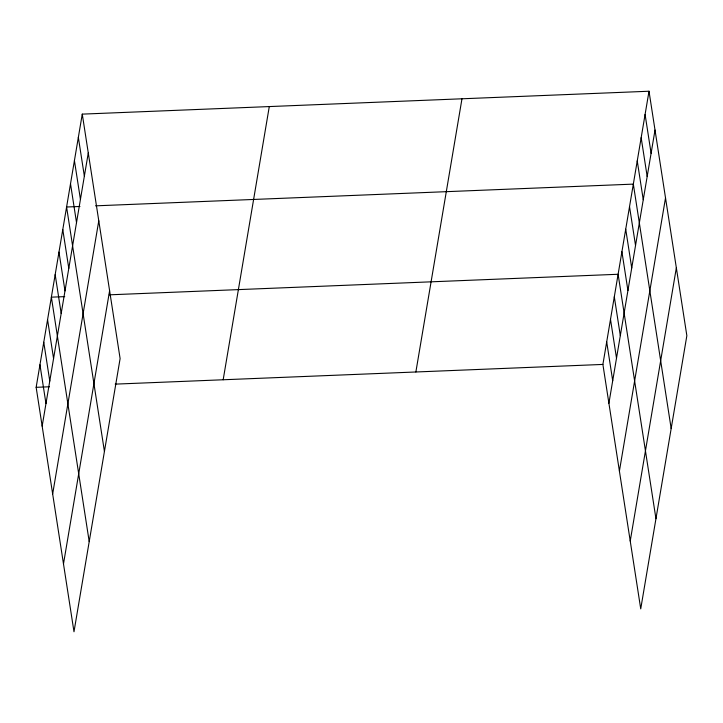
<?xml version="1.0" encoding="UTF-8"?>
<svg xmlns="http://www.w3.org/2000/svg" width="723" height="723" viewBox="0 0 723 723"><rect width="100%" height="100%" fill="white"/><g stroke="black" fill="none" stroke-linecap="round" stroke-linejoin="round"><path stroke-width="1.08" d="M82.268 114.126L120.108 358.572L73.99 631.766L36.15 387.32L82.268 114.126L649.01 91.234L686.85 335.68L640.732 608.874L602.892 364.428L649.01 91.234M42.16 426.145L88.278 152.942M52.662 493.999L98.78 220.804M63.488 563.913L109.607 290.718M223.172 379.765L269.29 106.57M415.87 371.984L461.979 98.789M608.902 403.253L655.02 130.05M619.403 471.107L665.522 197.912M630.23 541.021L676.348 267.826M79.946 206.471L66.588 207.013L104.428 451.459M95.535 205.838L633.33 184.121L671.17 428.567M64.727 296.629L51.369 297.162L89.209 541.617M109.254 294.83L618.111 274.27L655.951 518.725M36.15 387.32L49.507 386.778M115.192 384.13L602.892 364.428M645.088 114.451L651.098 153.276M641.165 137.677L647.175 176.493M637.243 160.895L643.253 199.72M629.525 206.661L635.535 245.477M625.72 229.2L631.73 268.016M621.916 251.731L627.925 290.556M614.306 296.81L620.316 335.635M610.501 319.349L616.511 358.174M606.696 341.889L612.706 380.714M78.346 137.343L84.356 176.168M74.424 160.569L80.434 199.385M70.511 183.787L76.521 222.612M62.784 229.553L68.793 268.369M58.979 252.092L64.989 290.908M55.174 274.623L61.184 313.448M47.564 319.702L53.574 358.527M43.76 342.241L49.77 381.066M39.955 364.781L45.965 403.606"/></g></svg>
